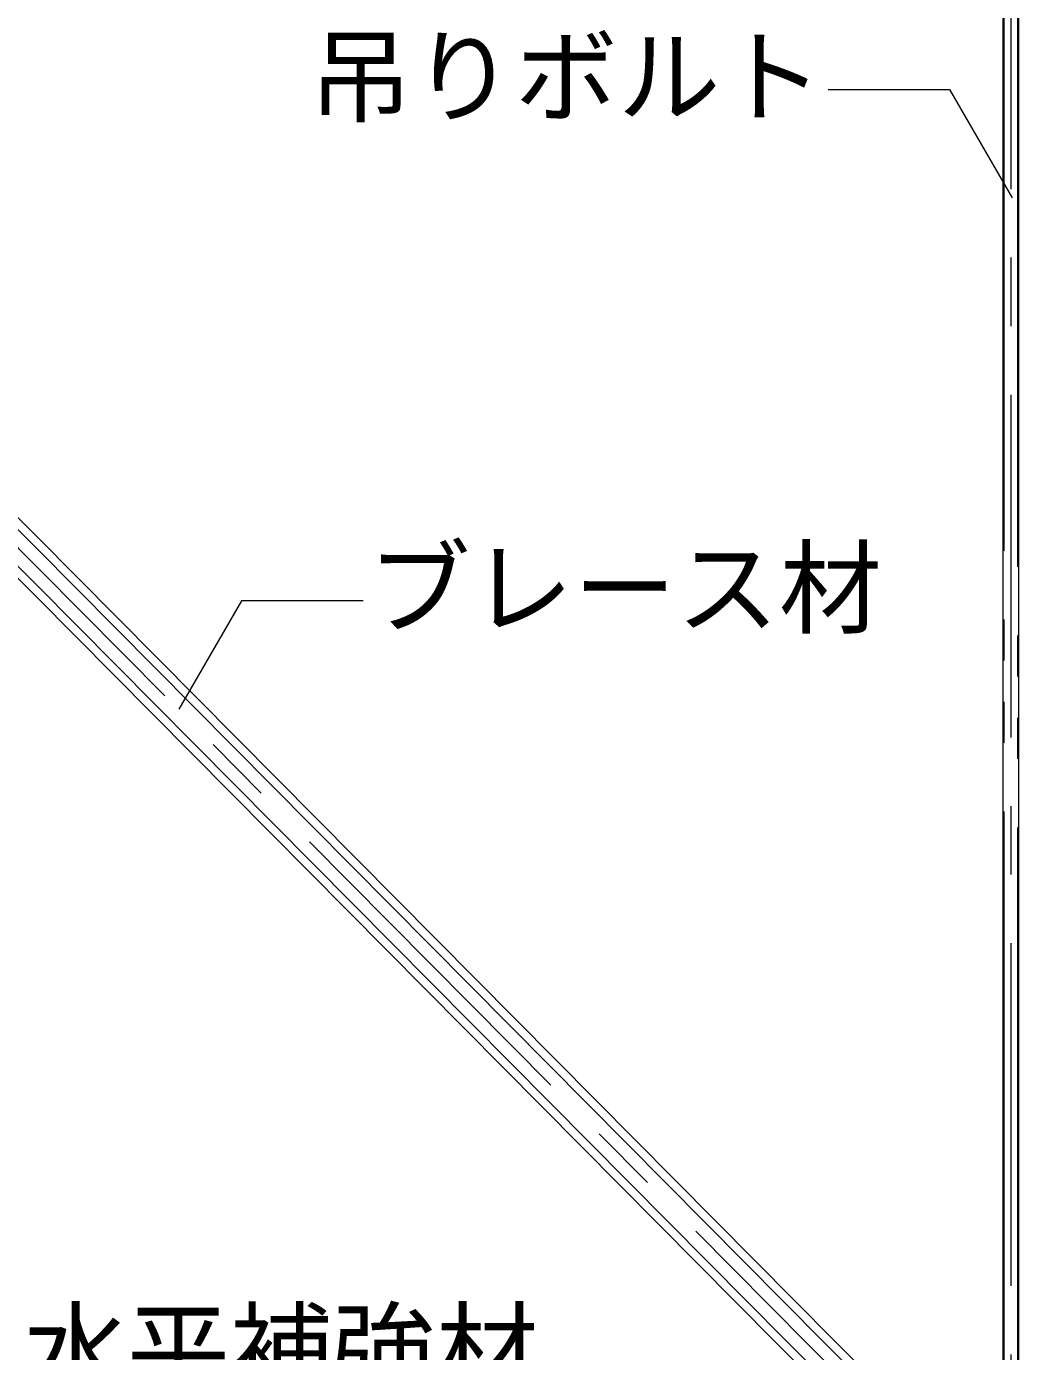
# Model space of a CAD drawing. Units: millimetres, scale not verified. Extents: x -7800 to 7800, y -5387 to 5300.
# Drawn here: x -3861 to -3282, y -3342 to -2569 of the extents above; entities that cross this region are included whole.
import ezdxf
from ezdxf.enums import TextEntityAlignment as Align

# ---------------------------------------------------------------- set-up
doc = ezdxf.new("R2010")
doc.units = ezdxf.units.MM
doc.header["$LTSCALE"] = 40
doc.linetypes.add('CHAIN1', pattern=[8, 5, -1, 1, -1])
doc.linetypes.add('DOUBLE_CHAIN2', pattern=[12.8, 9, -1, 0.6, -0.6, 0.6, -1])
for name, color, linetype, lineweight in [('7-0_中心線', 4, 'CHAIN1', 9), ('7-1_吊り材', 7, 'Continuous', 18), ('7-4_ブレース・補強材', 4, 'Continuous', 9), ('7-6_文字・矢印', 7, 'Continuous', 18)]:
    doc.layers.add(name, color=color, linetype=linetype, lineweight=lineweight)
doc.styles.add('ＭＳ ゴシック', font='')
doc.styles.get('ＭＳ ゴシック').set_extended_font_data('MS Gothic')

msp = doc.modelspace()

# ---------------------------------------------------------------- linework, layer by layer
at = {"layer": '7-0_中心線'}
for p, q in [((-3286.52, -2463.8), (-3286.52, -4327.45)), ((-4146.43, -2590.42), (-3307.65, -3435.91))]:
    msp.add_line(p, q, dxfattribs=at)
at = {"layer": '7-1_吊り材'}
for p, q in [((-3291.02, -3386.95), (-3291.02, -2524.25)), ((-3282.02, -2524.25), (-3282.02, -3386.95))]:
    msp.add_line(p, q, dxfattribs=at)
at = {"layer": '7-1_吊り材', "linetype": 'DOUBLE_CHAIN2'}
for p, q in [((-3290.46, -3386.95), (-3290.46, -2524.25)), ((-3282.58, -2524.25), (-3282.58, -3386.95))]:
    msp.add_line(p, q, dxfattribs=at)
at = {"layer": '7-4_ブレース・補強材'}
for p, q in [((-4136.53, -2589.76), (-3308.6, -3424.3)), ((-4150.72, -2603.85), (-3322.8, -3438.39)), ((-4147.18, -2600.33), (-3319.25, -3434.87)), ((-4095.3, -2624.22), (-3305.05, -3420.78))]:
    msp.add_line(p, q, dxfattribs=at)
at = {"layer": '7-6_文字・矢印'}
for p, q in [((-3393.15, -2605.73), (-3322.22, -2605.73)), ((-3322.22, -2605.73), (-3285.73, -2668.94)), ((-3735.45, -2904.11), (-3771.94, -2967.31)), ((-3664.52, -2904.11), (-3735.45, -2904.11))]:
    msp.add_line(p, q, dxfattribs=at)

# ---------------------------------------------------------------- texts
at = {"layer": '7-6_文字・矢印', "style": 'ＭＳ ゴシック'}
for s, p in [('吊りボルト', (-3695.92, -2633.27)), ('ブレース材', (-3661.75, -2931.64)), ('水平補強材', (-3862.25, -3376.19))]:
    msp.add_text(s, height=43.99, dxfattribs=at).set_placement(p, align=Align.BOTTOM_LEFT)

doc.saveas('drawing.dxf')
